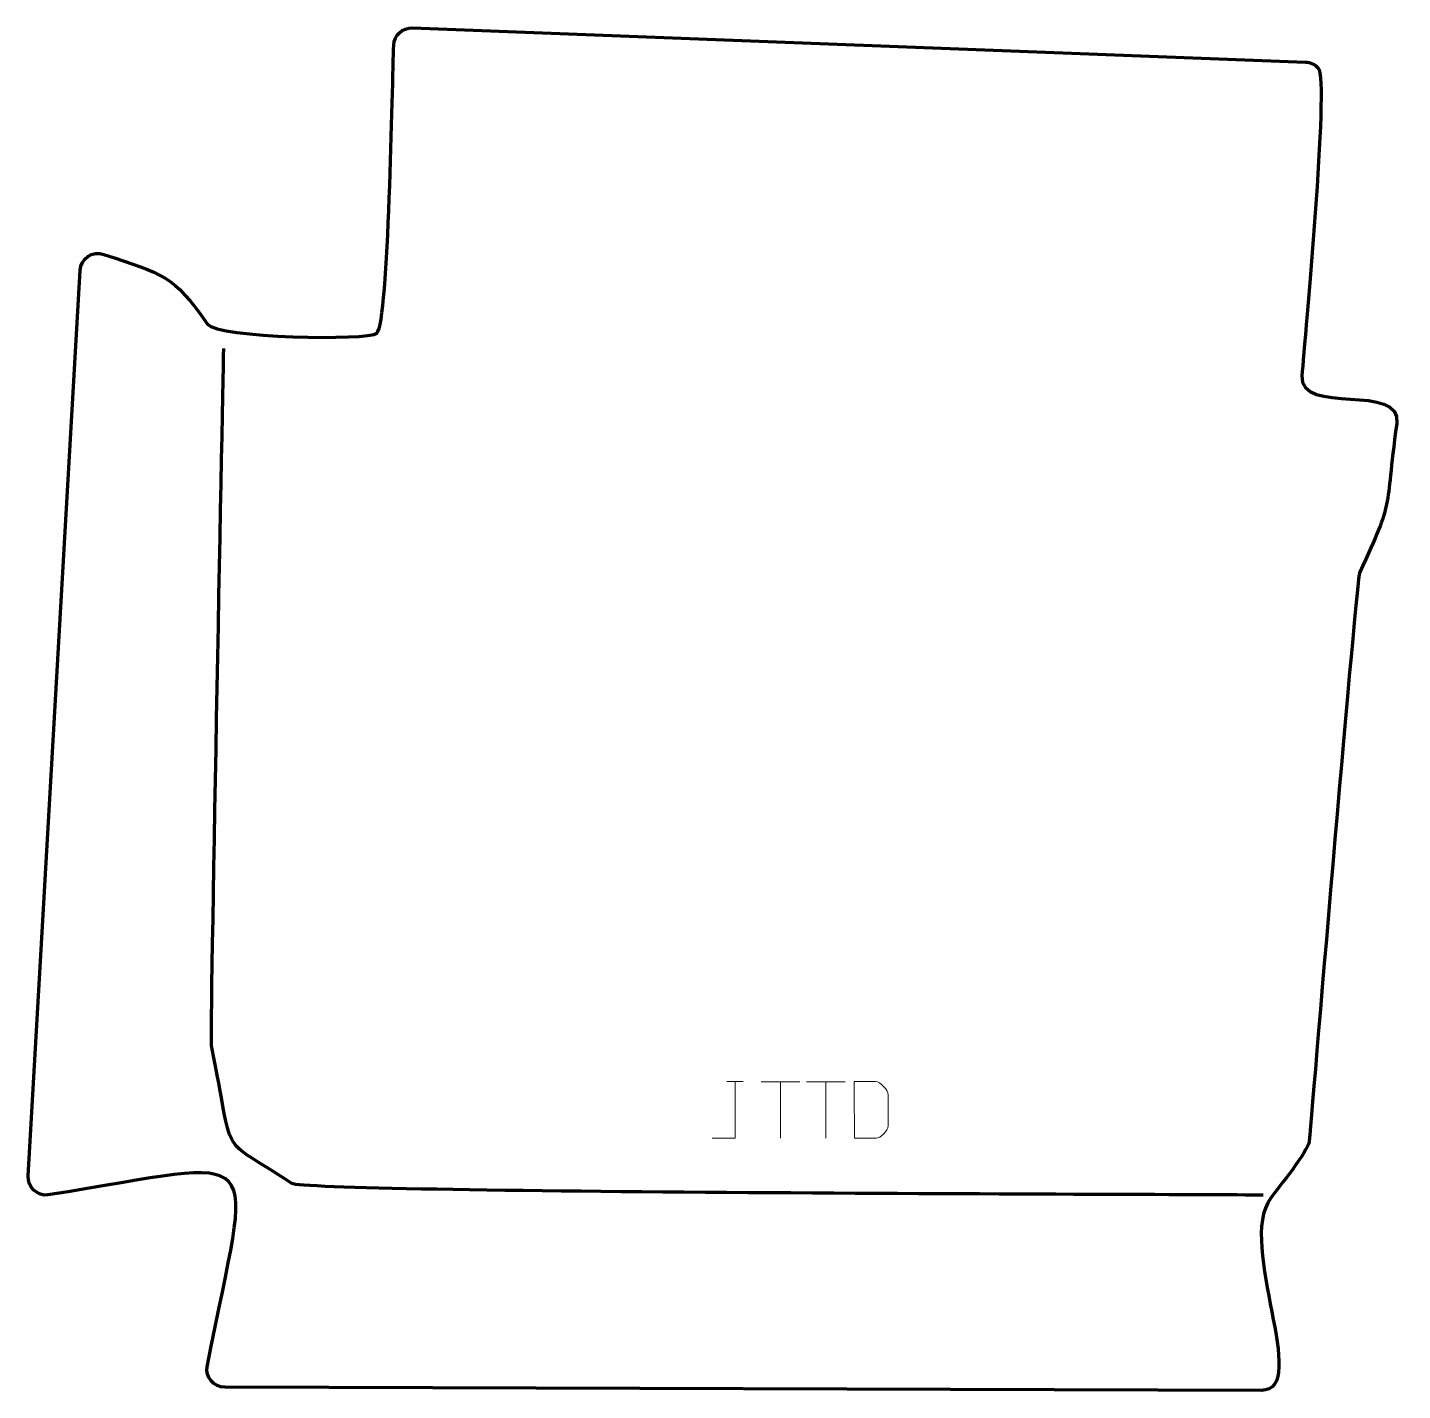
# Model space of a CAD drawing. Header units: millimetres. Extents: x -302 to 304, y -300 to 301.
import ezdxf

# ---------------------------------------------------------------- set-up
doc = ezdxf.new("R2010")
doc.units = ezdxf.units.MM
doc.header["$MEASUREMENT"] = 0
for name, color, linetype in [('layer 1', 7, 'Continuous'), ('layer 2', 7, 'Continuous'), ('layer 3', 7, 'Continuous')]:
    doc.layers.add(name, color=color, linetype=linetype)

msp = doc.modelspace()

# ---------------------------------------------------------------- linework, layer by layer
at = {"layer": 'layer 1', "color": 250, "lineweight": 9}
for points, knots in [([(-0.089, -189.1979), (-0.089, -189.1979), (9.933, -189.1979), (9.933, -189.1979), (9.933, -189.1979), (9.933, -189.1979), (9.933, -164.2443), (9.933, -164.2443)], [0, 0, 0, 0, 0.33333333, 0.33333333, 0.33333333, 0.33333333, 1, 1, 1, 1]), ([(62.5407, -189.1697), (64.8725, -189.1693), (69.8227, -189.1933), (72.1542, -189.1936), (72.1542, -189.1936), (74.0792, -189.299), (77.3978, -185.7574), (77.3866, -183.7401), (77.3866, -183.7401), (77.3862, -177.97), (77.3862, -175.8003), (77.3866, -170.031), (77.3866, -170.031), (77.3823, -167.8929), (74.0078, -164.2328), (71.8554, -164.2463), (71.8554, -164.2463), (69.5297, -164.2463), (64.8054, -164.2463), (62.4793, -164.2463), (62.4793, -164.2463), (62.4797, -169.9932), (62.541, -183.4224), (62.5407, -189.1697)], [0, 0, 0, 0, 0.14285714, 0.14285714, 0.14285714, 0.14285714, 0.28571429, 0.28571429, 0.28571429, 0.28571429, 0.42857143, 0.42857143, 0.42857143, 0.42857143, 0.57142857, 0.57142857, 0.57142857, 0.57142857, 0.71428571, 0.71428571, 0.71428571, 0.71428571, 1, 1, 1, 1])]:
    msp.add_open_spline(points, degree=3, knots=knots, dxfattribs=at)
for points in [[(6.3489, -164.2443), (6.3489, -164.2443), (13.5171, -164.2443), (13.5171, -164.2443)], [(21.4394, -164.2678), (21.4394, -164.2678), (38.4266, -164.2678), (38.4266, -164.2678)], [(29.9332, -189.1978), (29.9332, -189.1978), (29.9332, -164.2443), (29.9332, -164.2443)], [(41.4394, -164.2678), (41.4394, -164.2678), (58.4266, -164.2678), (58.4266, -164.2678)], [(49.9332, -189.1978), (49.9332, -189.1978), (49.9332, -164.2443), (49.9332, -164.2443)]]:
    msp.add_open_spline(points, degree=3, dxfattribs=at)
at = {"layer": 'layer 2', "color": 230, "lineweight": 200}
msp.add_open_spline([(261.4176, 285.2771), (261.4176, 285.2771), (-132.2693, 300.3537), (-132.2693, 300.3537), (-132.2693, 300.3537), (-136.6681, 300.5221), (-140.394, 297.0762), (-140.5691, 292.6777), (-140.5691, 292.6777), (-141.1746, 277.4644), (-142.6949, 170.5667), (-147.9778, 165.707), (-147.9778, 165.707), (-151.5718, 162.4009), (-218.3417, 163.5459), (-222.6829, 169.7475), (-222.6829, 169.7475), (-238.1109, 191.787), (-241.9274, 191.4588), (-268.2993, 200.4921), (-268.2993, 200.4921), (-273.3336, 202.2165), (-278.5745, 198.694), (-278.8787, 193.3812), (-278.8787, 193.3812), (-278.8787, 193.3812), (-301.7361, -205.7895), (-301.7361, -205.7895), (-301.7361, -205.7895), (-302.0262, -210.8552), (-297.4758, -214.9173), (-293.0588, -214.217), (-293.0588, -214.217), (-193.7118, -198.4662), (-203.1098, -189.0887), (-222.846, -290.025), (-222.846, -290.025), (-223.6927, -294.3555), (-219.9072, -298.9875), (-214.9297, -299.0022), (-214.9297, -299.0022), (-214.9297, -299.0022), (241.9659, -300.359), (241.9659, -300.359), (241.9659, -300.359), (263.8959, -300.4243), (231.0102, -236.14), (246.0316, -215.7111), (246.0316, -215.7111), (249.3068, -211.2569), (262.7071, -194.849), (263.0802, -190.5517), (263.0802, -190.5517), (265.1566, -166.6359), (283.8056, 57.0354), (285.3464, 60.3656), (285.3464, 60.3656), (300.8551, 93.8849), (296.0218, 85.1051), (301.6481, 125.8966), (301.6481, 125.8966), (304.2027, 144.4181), (258.6193, 129.1133), (259.8921, 147.0535), (259.8921, 147.0535), (261.0225, 162.9867), (271.9213, 277.2094), (267.0683, 282.623), (267.0683, 282.623), (265.5673, 284.2974), (263.6647, 285.191), (261.4176, 285.2771)], degree=3, knots=[0, 0, 0, 0, 0.05263158, 0.05263158, 0.05263158, 0.05263158, 0.10526316, 0.10526316, 0.10526316, 0.10526316, 0.15789474, 0.15789474, 0.15789474, 0.15789474, 0.21052632, 0.21052632, 0.21052632, 0.21052632, 0.26315789, 0.26315789, 0.26315789, 0.26315789, 0.31578947, 0.31578947, 0.31578947, 0.31578947, 0.36842105, 0.36842105, 0.36842105, 0.36842105, 0.42105263, 0.42105263, 0.42105263, 0.42105263, 0.47368421, 0.47368421, 0.47368421, 0.47368421, 0.52631579, 0.52631579, 0.52631579, 0.52631579, 0.57894737, 0.57894737, 0.57894737, 0.57894737, 0.63157895, 0.63157895, 0.63157895, 0.63157895, 0.68421053, 0.68421053, 0.68421053, 0.68421053, 0.73684211, 0.73684211, 0.73684211, 0.73684211, 0.78947368, 0.78947368, 0.78947368, 0.78947368, 0.84210526, 0.84210526, 0.84210526, 0.84210526, 0.89473684, 0.89473684, 0.89473684, 0.89473684, 1, 1, 1, 1], dxfattribs=at)
at = {"layer": 'layer 3', "color": 142, "lineweight": 200}
msp.add_open_spline([(242.7762, -214.2789), (201.3009, -213.9353), (-178.854, -213.4994), (-185.4918, -209.1281), (-185.4918, -209.1281), (-219.1902, -186.9361), (-210.1635, -200.3735), (-220.9013, -148.3428), (-220.9013, -148.3428), (-221.5534, -145.1829), (-216.0062, 130.5273), (-215.4821, 158.9597)], degree=3, knots=[0, 0, 0, 0, 0.25, 0.25, 0.25, 0.25, 0.5, 0.5, 0.5, 0.5, 1, 1, 1, 1], dxfattribs=at)

doc.saveas('drawing.dxf')
